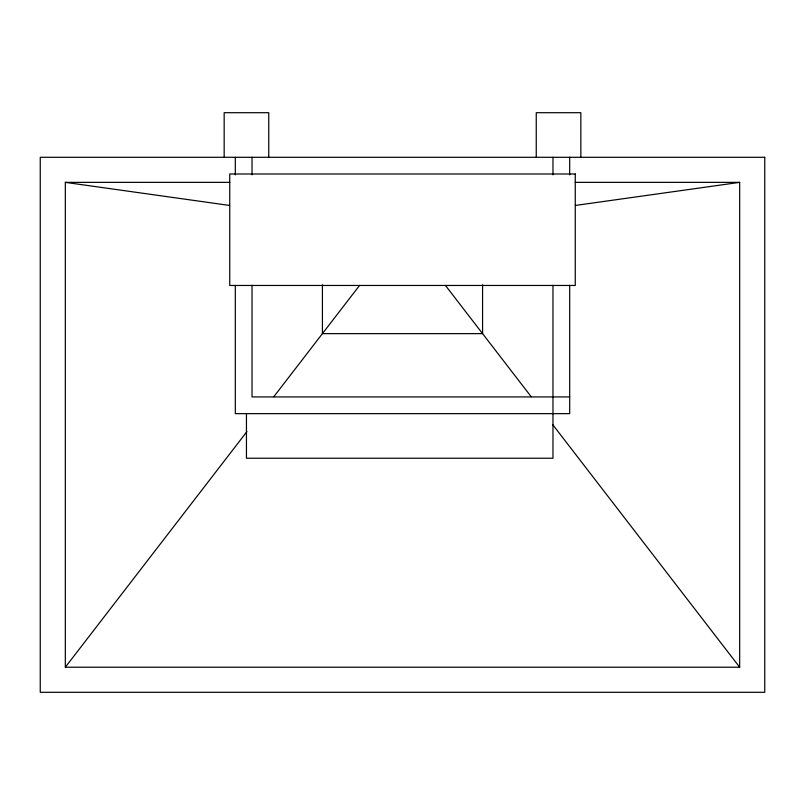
<?xml version="1.0" encoding="UTF-8"?>
<svg xmlns="http://www.w3.org/2000/svg" width="805" height="805" viewBox="0 0 805 805"><rect width="100%" height="100%" fill="white"/><g stroke="black" fill="none" stroke-linecap="round" stroke-linejoin="round"><path stroke-width="1.21" d="M575.162 182.363L739.674 182.363L739.674 667.224L65.326 667.224L246.944 431.571M273.76 396.774L359.583 285.413M575.444 205.436L739.674 182.363M65.326 667.224L65.326 182.363L229.838 182.363M569.688 396.925L252.025 396.925L252.025 285.262M65.326 182.363L229.556 205.436M445.417 285.413L531.24 396.774M552.693 424.617L739.674 667.224M580.838 157.287L580.838 112.7L536.251 112.7L536.251 157.287M569.688 157.287L569.688 174.846M569.688 285.262L569.688 413.649L235.312 413.649L235.312 285.463M552.975 157.287L552.975 174.846M552.975 285.262L552.975 458.226L246.451 458.226L246.451 413.649M482.577 284.819L482.577 333.632L322.423 333.632L322.423 284.819M268.749 157.287L268.749 112.7L224.162 112.7L224.162 157.287M252.025 157.287L252.025 174.846M235.312 157.287L235.312 174.876M764.75 157.287L40.25 157.287L40.25 692.3L764.75 692.3L764.75 157.287M575.263 174.001L229.737 174.001L229.737 285.463L575.263 285.463L575.263 174.001"/></g></svg>
